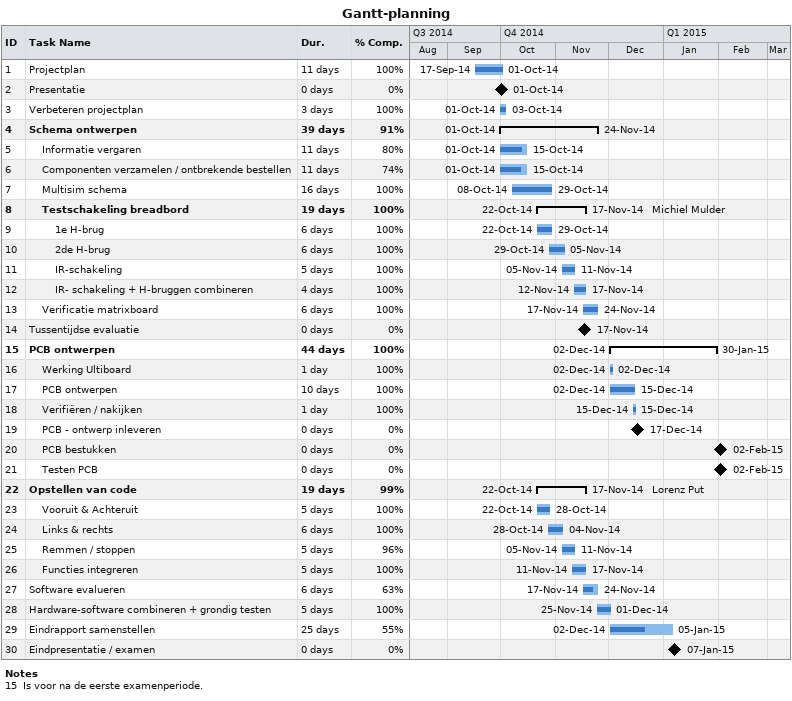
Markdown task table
Gantt-planning

| ID | Level | Task | Duration | Start | Finish | Resources | % complete |
|---|---|---|---|---|---|---|---|
| 1 | 1 | Projectplan | 11d | 2014-09-17 | 2014-10-01 |  | 100 |
| 2 | 1 | Presentatie | 0d | 2014-10-01 | 2014-10-01 |  | 0 |
| 3 | 1 | Verbeteren projectplan | 3d | 2014-10-01 | 2014-10-03 |  | 100 |
| 4 | 1 | **Schema ontwerpen** | 39d | 2014-10-01 | 2014-11-24 |  | 91 |
| 5 | 2 | Informatie vergaren | 11d | 2014-10-01 | 2014-10-15 |  | 80 |
| 6 | 2 | Componenten verzamelen / ontbrekende bestellen | 11d | 2014-10-01 | 2014-10-15 |  | 74 |
| 7 | 2 | Multisim schema | 16d | 2014-10-08 | 2014-10-29 |  | 100 |
| 8 | 2 | **Testschakeling breadbord** | 19d | 2014-10-22 | 2014-11-17 | Michiel Mulder | 100 |
| 9 | 3 | 1e H-brug | 6d | 2014-10-22 | 2014-10-29 |  | 100 |
| 10 | 3 | 2de H-brug | 6d | 2014-10-29 | 2014-11-05 |  | 100 |
| 11 | 3 | IR-schakeling | 5d | 2014-11-05 | 2014-11-11 |  | 100 |
| 12 | 3 | IR- schakeling + H-bruggen combineren | 4d | 2014-11-12 | 2014-11-17 |  | 100 |
| 13 | 2 | Verificatie matrixboard | 6d | 2014-11-17 | 2014-11-24 |  | 100 |
| 14 | 1 | Tussentijdse evaluatie | 0d | 2014-11-17 | 2014-11-17 |  | 0 |
| 15 | 1 | **PCB ontwerpen** | 44d | 2014-12-02 | 2015-01-30 |  | 100 |
| 16 | 2 | Werking Ultiboard | 1d | 2014-12-02 | 2014-12-02 |  | 100 |
| 17 | 2 | PCB ontwerpen | 10d | 2014-12-02 | 2014-12-15 |  | 100 |
| 18 | 2 | Verifiëren / nakijken | 1d | 2014-12-15 | 2014-12-15 |  | 100 |
| 19 | 2 | PCB - ontwerp inleveren | 0d | 2014-12-17 | 2014-12-17 |  | 0 |
| 20 | 2 | PCB bestukken | 0d | 2015-02-02 | 2015-02-02 |  | 0 |
| 21 | 2 | Testen PCB | 0d | 2015-02-02 | 2015-02-02 |  | 0 |
| 22 | 1 | **Opstellen van code** | 19d | 2014-10-22 | 2014-11-17 | Lorenz Put | 99 |
| 23 | 2 | Vooruit & Achteruit | 5d | 2014-10-22 | 2014-10-28 |  | 100 |
| 24 | 2 | Links & rechts | 6d | 2014-10-28 | 2014-11-04 |  | 100 |
| 25 | 2 | Remmen / stoppen | 5d | 2014-11-05 | 2014-11-11 |  | 96 |
| 26 | 2 | Functies integreren | 5d | 2014-11-11 | 2014-11-17 |  | 100 |
| 27 | 1 | Software evalueren | 6d | 2014-11-17 | 2014-11-24 |  | 63 |
| 28 | 1 | Hardware-software combineren + grondig testen | 5d | 2014-11-25 | 2014-12-01 |  | 100 |
| 29 | 1 | Eindrapport samenstellen | 25d | 2014-12-02 | 2015-01-05 |  | 55 |
| 30 | 1 | Eindpresentatie / examen | 0d | 2015-01-07 | 2015-01-07 |  | 0 |

Notes
- 15: Is voor na de eerste examenperiode.
